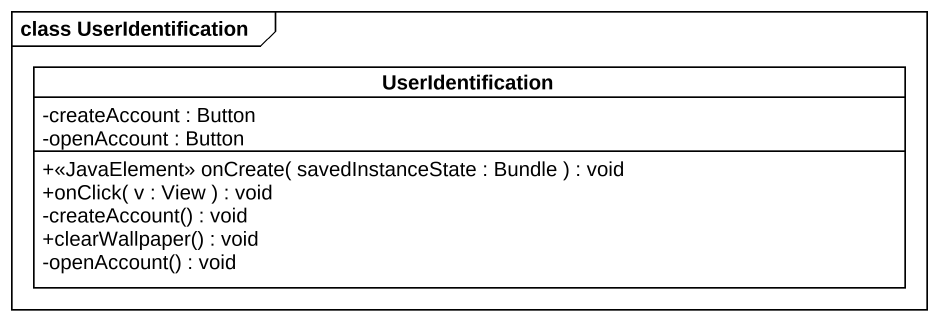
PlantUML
@startuml
mainframe class UserIdentification
hide circle
hide empty members
skinparam classAttributeIconSize 0
class UserIdentification {
  -createAccount : Button
  -openAccount : Button
  +<<JavaElement>> onCreate( savedInstanceState : Bundle ) : void
  +onClick( v : View ) : void
  -createAccount() : void
  +clearWallpaper() : void
  -openAccount() : void
}
@enduml
